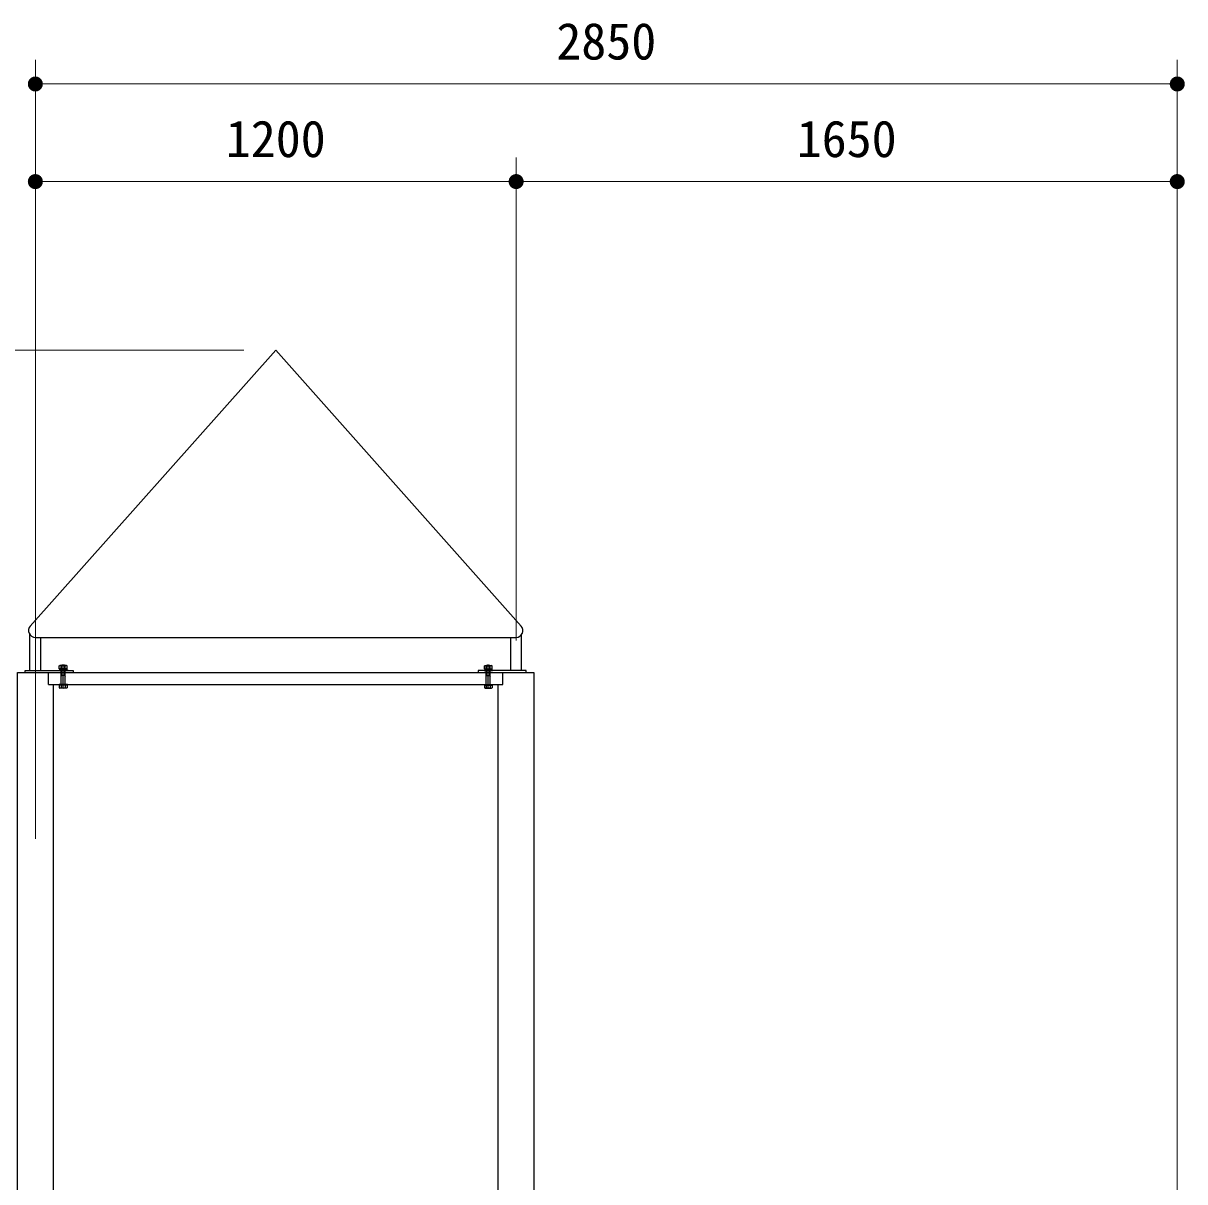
# Model space of a CAD drawing. Units: millimetres at full size, sheet at 1:80. Extents: x 1200 to 32400, y 1200 to 22560.
# Drawn here: x 16851 to 19750, y 10663 to 13555 of the extents above; entities that cross this region are included whole.
import ezdxf
from ezdxf.enums import TextEntityAlignment as Align

# ---------------------------------------------------------------- set-up
doc = ezdxf.new("R2010")
doc.units = ezdxf.units.MM
doc.header["$LTSCALE"] = 80
doc.layers.add('D-STR-DIM\u3000寸法線、寸法値', color=7, linetype='Continuous', lineweight=13)
doc.layers.add('D-STR\u3000構造物外形線', color=1, linetype='Continuous', lineweight=25)
doc.styles.add('ＭＳ ゴシック', font='')
doc.styles.get('ＭＳ ゴシック').set_extended_font_data('MS Gothic')

# ---------------------------------------------------------------- blocks, each defined once
blk = doc.blocks.new('filled_dot')
at = {"color": 0, "linetype": 'Continuous', "lineweight": -2, "const_width": 1.25}
blk.add_lwpolyline([(-0.625, 0, 1), (0.625, 0, 1)], format="xyb", close=True, dxfattribs=at)

msp = doc.modelspace()

# ---------------------------------------------------------------- linework, layer by layer
at = {"layer": 'D-STR-DIM\u3000寸法線、寸法値'}
for p, q in [((16881, 11519.29), (16881, 13463.71)), ((19731, 8449.69), (19731, 13463.71)), ((16881, 13403.71), (19731, 13403.71)), ((16881, 12019.29), (16881, 13220.08)), ((18081, 12014.79), (18081, 13220.08)), ((18081, 12014.79), (18081, 13220.08)), ((19731, 8289.29), (19731, 13220.08)), ((16881, 13160.08), (18081, 13160.08)), ((18081, 13160.08), (19731, 13160.08)), ((17165.22, 12739.29), (14252.03, 12739.29)), ((17401, 12739.29), (14601.74, 12739.29))]:
    msp.add_line(p, q, dxfattribs=at)
at = {"layer": 'D-STR\u3000構造物外形線'}
for p, q in [((17481, 12739.29), (16868.3, 12050.59)), ((17481, 12739.29), (18093.7, 12050.59)), ((16867.4, 11939.29), (16867.4, 12029.09)), ((16881, 12022.29), (18081, 12022.29)), ((16894.6, 11939.29), (16894.6, 12022.29)), ((18067.4, 11939.29), (18067.4, 12022.29)), ((18094.6, 11939.29), (18094.6, 12029.09)), ((16940.73, 11950.99), (16942.47, 11951.79)), ((16940.73, 11943.79), (16940.73, 11950.99)), ((16960.36, 11943.79), (16940.73, 11943.79)), ((16941.75, 11943.79), (16941.75, 11941.29)), ((16958.62, 11951.79), (16942.47, 11951.79)), ((16947.05, 11952.79), (16945.55, 11951.29)), ((16945.55, 11904.79), (16945.55, 11951.29)), ((16955.55, 11951.29), (16945.55, 11951.29)), ((16945.64, 11943.79), (16945.64, 11950.99)), ((16946.36, 11926.79), (16946.36, 11952.1)), ((16954.05, 11952.79), (16947.05, 11952.79)), ((16949.1, 11943.79), (16950.55, 11941.29)), ((16950.55, 11894.39), (16950.55, 11954.19)), ((16950.55, 11937.69), (16950.55, 11953.39)), ((16950.55, 11943.79), (16951.99, 11941.29)), ((16954.05, 11952.79), (16955.55, 11951.29)), ((16954.74, 11926.79), (16954.74, 11952.1)), ((16955.46, 11943.79), (16955.46, 11950.99)), ((16955.55, 11904.79), (16955.55, 11951.29)), ((16960.36, 11950.99), (16958.62, 11951.79)), ((16959.35, 11943.79), (16959.35, 11941.29)), ((16960.36, 11943.79), (16960.36, 11950.99)), ((18001.63, 11950.99), (18003.37, 11951.79)), ((18001.63, 11943.79), (18001.63, 11950.99)), ((18001.63, 11943.79), (18021.26, 11943.79)), ((18002.65, 11943.79), (18002.65, 11941.29)), ((18003.37, 11951.79), (18019.52, 11951.79)), ((18007.95, 11952.79), (18006.45, 11951.29)), ((18006.45, 11904.79), (18006.45, 11951.29)), ((18006.45, 11951.29), (18016.45, 11951.29)), ((18006.54, 11943.79), (18006.54, 11950.99)), ((18007.26, 11926.79), (18007.26, 11952.1)), ((18007.95, 11952.79), (18014.95, 11952.79)), ((18011.45, 11943.79), (18010.01, 11941.29)), ((18011.45, 11894.39), (18011.45, 11954.19)), ((18011.45, 11937.69), (18011.45, 11953.39)), ((18012.89, 11943.79), (18011.45, 11941.29)), ((18014.95, 11952.79), (18016.45, 11951.29)), ((18015.64, 11926.79), (18015.64, 11952.1)), ((18016.36, 11943.79), (18016.36, 11950.99)), ((18016.45, 11904.79), (18016.45, 11951.29)), ((18021.26, 11950.99), (18019.52, 11951.79)), ((18020.25, 11943.79), (18020.25, 11941.29)), ((18021.26, 11943.79), (18021.26, 11950.99)), ((16856, 11939.29), (16975.55, 11939.29)), ((16856, 11934.79), (16856, 11939.29)), ((16913.93, 11904.79), (16913.93, 11934.79)), ((16925.55, 11934.79), (18036.45, 11934.79)), ((16940.05, 11941.29), (16940.05, 11939.29)), ((16961.05, 11941.29), (16940.05, 11941.29)), ((16961.05, 11939.29), (16940.05, 11939.29)), ((16946.36, 11926.79), (16945.55, 11925.38)), ((16955.55, 11926.79), (16945.55, 11926.79)), ((16954.74, 11926.79), (16955.55, 11925.38)), ((16961.05, 11941.29), (16961.05, 11939.29)), ((16975.55, 11939.29), (16975.55, 11934.79)), ((18106, 11939.29), (17986.45, 11939.29)), ((17986.45, 11939.29), (17986.45, 11934.79)), ((18000.95, 11941.29), (18000.95, 11939.29)), ((18000.95, 11941.29), (18021.95, 11941.29)), ((18000.95, 11939.29), (18021.95, 11939.29)), ((18007.26, 11926.79), (18006.45, 11925.38)), ((18006.45, 11926.79), (18016.45, 11926.79)), ((18015.64, 11926.79), (18016.45, 11925.38)), ((18021.95, 11941.29), (18021.95, 11939.29)), ((18036.45, 11934.79), (18111, 11934.79)), ((18048.06, 11904.79), (18048.06, 11934.79)), ((18106, 11934.79), (18106, 11939.29)), ((16913.93, 11904.79), (18048.06, 11904.79)), ((16925.55, 11904.79), (16925.55, 9509.29)), ((16961.05, 11904.79), (16940.05, 11904.79)), ((16940.05, 11902.79), (16940.05, 11904.79)), ((16961.05, 11902.79), (16940.05, 11902.79)), ((16940.73, 11902.79), (16940.73, 11896.59)), ((16940.73, 11896.59), (16942.47, 11895.79)), ((16958.62, 11895.79), (16942.47, 11895.79)), ((16945.64, 11902.79), (16945.64, 11896.59)), ((16955.46, 11902.79), (16955.46, 11896.59)), ((16960.36, 11896.59), (16958.62, 11895.79)), ((16960.36, 11902.79), (16960.36, 11896.59)), ((16961.05, 11902.79), (16961.05, 11904.79)), ((18000.95, 11904.79), (18021.95, 11904.79)), ((18000.95, 11902.79), (18000.95, 11904.79)), ((18000.95, 11902.79), (18021.95, 11902.79)), ((18001.63, 11902.79), (18001.63, 11896.59)), ((18001.63, 11896.59), (18003.37, 11895.79)), ((18003.37, 11895.79), (18019.52, 11895.79)), ((18006.54, 11902.79), (18006.54, 11896.59)), ((18016.36, 11902.79), (18016.36, 11896.59)), ((18021.26, 11896.59), (18019.52, 11895.79)), ((18021.26, 11902.79), (18021.26, 11896.59)), ((18021.95, 11902.79), (18021.95, 11904.79)), ((18036.45, 9509.29), (18036.45, 11904.79))]:
    msp.add_line(p, q, dxfattribs=at)
for points in [[(16836.45, 8039.29), (16836.45, 11934.79), (16925.55, 11934.79)], [(18036.45, 11934.79), (18125.55, 11934.79), (18125.55, 8039.29)]]:
    msp.add_lwpolyline(points, dxfattribs=at)
for centre, radius, start, end in [((16881, 12039.29), 17, 138.34216, 270), ((18081, 12039.29), 17, 270, 41.65784), ((16943.19, 11947.94), 3.91, 51.1335, 79.48214), ((16950.55, 11936.34), 15.45, 71.48259, 108.51741), ((16957.91, 11947.94), 3.91, 100.51786, 128.8665), ((18004.09, 11947.94), 3.91, 51.1335, 79.48214), ((18011.45, 11936.34), 15.45, 71.48259, 108.51741), ((18018.81, 11947.94), 3.91, 100.51786, 128.8665), ((16943.19, 11899.63), 3.91, 280.51786, 308.8665), ((16950.55, 11911.24), 15.45, 251.48259, 288.51741), ((16957.91, 11899.63), 3.91, 231.1335, 259.48214), ((18004.09, 11899.63), 3.91, 280.51786, 308.8665), ((18011.45, 11911.24), 15.45, 251.48259, 288.51741), ((18018.81, 11899.63), 3.91, 231.1335, 259.48214)]:
    msp.add_arc(centre, radius, start, end, dxfattribs=at)

# ---------------------------------------------------------------- block references
at = {"layer": 'D-STR-DIM\u3000寸法線、寸法値', "xscale": 15, "yscale": 15}
for p in [(16881, 13403.71), (16881, 13160.08), (18081, 13160.08)]:
    msp.add_blockref('filled_dot', p, dxfattribs=at)
at = {"layer": 'D-STR-DIM\u3000寸法線、寸法値', "xscale": 15, "yscale": 15, "rotation": 180}
for p in [(19731, 13403.71), (18081, 13160.08), (19731, 13160.08)]:
    msp.add_blockref('filled_dot', p, dxfattribs=at)

# ---------------------------------------------------------------- texts
at = {"layer": 'D-STR-DIM\u3000寸法線、寸法値', "style": 'ＭＳ ゴシック'}
for s, p in [('2850', (18306, 13510.6)), ('1200', (17481, 13266.97)), ('1650', (18906, 13266.97))]:
    msp.add_text(s, height=91.64, dxfattribs=at).set_placement(p, align=Align.MIDDLE_CENTER)

doc.saveas('drawing.dxf')
